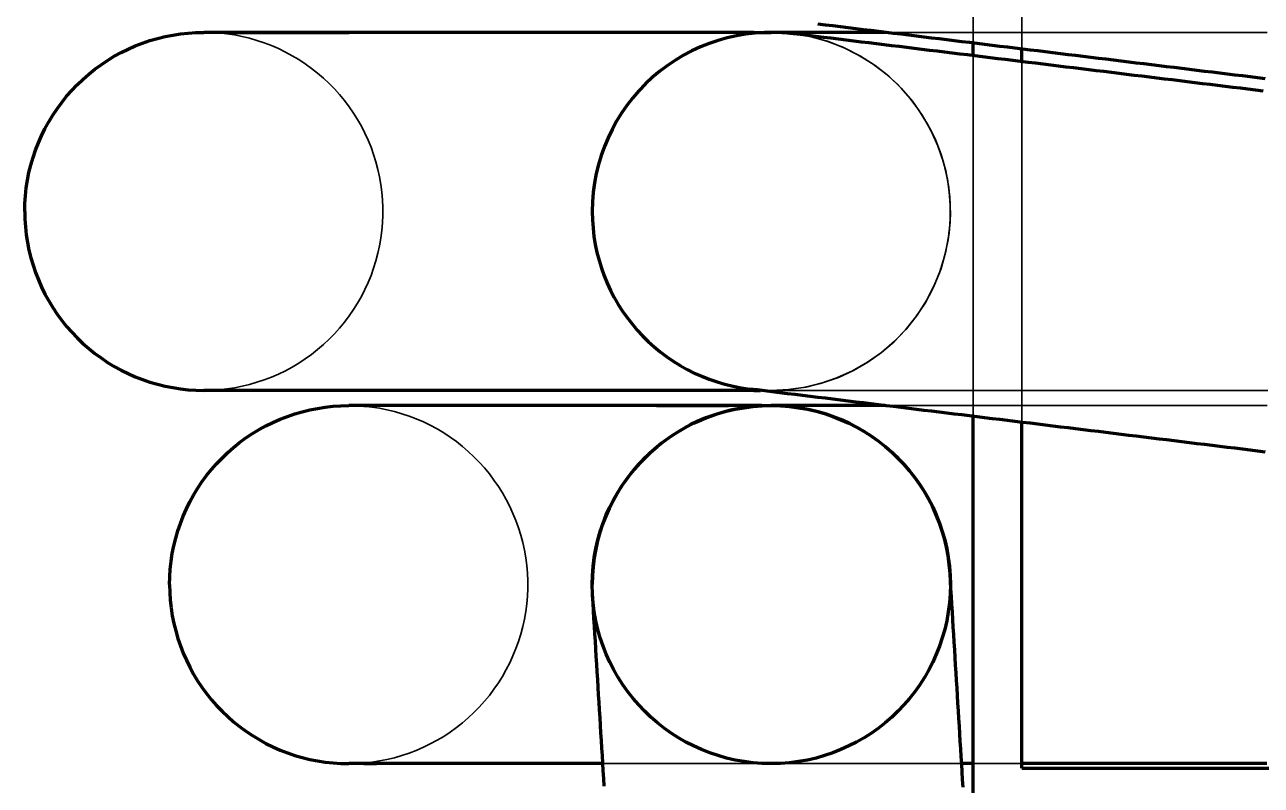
# Model space of a CAD drawing. Header units: millimetres. Extents: x 0 to 2382, y 0 to 420.
# Drawn here: x 148.08 to 156.19, y 159.8 to 164.79 of the extents above; entities that cross this region are included whole.
import ezdxf

# ---------------------------------------------------------------- set-up
doc = ezdxf.new("R2010")
doc.units = ezdxf.units.MM
doc.linetypes.add('IRAM-E-TRAZOS', pattern=[5, 4, -1])
doc.layers.add('01-VISIBLE', color=7, linetype='CONTINUOUS', lineweight=70)
doc.layers.add('02-OCULTA', color=4, linetype='IRAM-E-TRAZOS', lineweight=35)

msp = doc.modelspace()

# ---------------------------------------------------------------- linework, layer by layer
at = {"layer": '01-VISIBLE'}
for p, q in [((149.4253, 164.7375), (149.4138, 164.7375)), ((151.8126, 164.7375), (150.2053, 164.7375)), ((152.8614, 164.7375), (152.6568, 164.7375)), ((154.3, 164.5843), (154.3, 164.6669)), ((154.62, 164.5452), (154.62, 164.6278)), ((149.4253, 162.3875), (149.4138, 162.3875)), ((151.8126, 162.3875), (150.2053, 162.3875)), ((152.8614, 162.3875), (152.6568, 162.3875)), ((150.3837, 162.2875), (150.3015, 162.2875)), ((150.3015, 162.2875), (150.3837, 162.2875)), ((152.2225, 162.2875), (150.8545, 162.2875)), ((152.9127, 162.2875), (152.6933, 162.2875)), ((154.3, 159.5875), (154.3, 162.2169)), ((154.62, 159.9075), (154.62, 162.1778)), ((150.3837, 159.9375), (150.3015, 159.9375)), ((150.3015, 159.9375), (150.3837, 159.9375)), ((151.8699, 159.9375), (150.8545, 159.9375)), ((154.62, 159.9075), (171.38, 159.9075)), ((154.62, 159.9075), (171.38, 159.9075))]:
    msp.add_line(p, q, dxfattribs=at)
for points in [[(148.0763, 163.5625), (148.0774, 163.6138), (148.0807, 163.6649), (148.0863, 163.7159), (148.0941, 163.7665), (148.1041, 163.8168), (148.1163, 163.8666), (148.1306, 163.9158), (148.1471, 163.9644), (148.1657, 164.0122), (148.1864, 164.0591), (148.209, 164.1051), (148.2337, 164.15), (148.2603, 164.1938), (148.2888, 164.2365), (148.3191, 164.2778), (148.3512, 164.3178), (148.385, 164.3563), (148.4204, 164.3934), (148.4574, 164.4288), (148.496, 164.4626), (148.536, 164.4947), (148.5773, 164.525), (148.6199, 164.5535), (148.6638, 164.5801), (148.7087, 164.6047), (148.7547, 164.6274), (148.8016, 164.6481), (148.8494, 164.6666), (148.8979, 164.6831), (148.9472, 164.6975), (148.9969, 164.7096), (149.0472, 164.7196), (149.0979, 164.7274), (149.1489, 164.733), (149.2, 164.7364), (149.2513, 164.7375)], [(149.4138, 164.7375), (149.3867, 164.7375), (149.3596, 164.7375), (149.3325, 164.7375), (149.3054, 164.7375), (149.2784, 164.7375), (149.2513, 164.7375)], [(149.4138, 164.7375), (149.3867, 164.7375), (149.3596, 164.7375), (149.3325, 164.7375), (149.3054, 164.7375), (149.2784, 164.7375), (149.2513, 164.7375)], [(149.4144, 164.7375), (149.4671, 164.7375), (149.5198, 164.7375), (149.5725, 164.7375), (149.6253, 164.7375), (149.678, 164.7375), (149.7307, 164.7375), (149.7835, 164.7375), (149.8362, 164.7375), (149.8889, 164.7375), (149.9417, 164.7375), (149.9944, 164.7375), (150.0471, 164.7375), (150.0999, 164.7375), (150.1526, 164.7375), (150.2053, 164.7375)], [(150.2053, 164.7375), (150.1533, 164.7375), (150.1013, 164.7375), (150.0493, 164.7375), (149.9973, 164.7375), (149.9453, 164.7375), (149.8933, 164.7375), (149.8413, 164.7375), (149.7893, 164.7375), (149.7373, 164.7375), (149.6853, 164.7375), (149.6333, 164.7375), (149.5813, 164.7375), (149.5293, 164.7375), (149.4773, 164.7375), (149.4253, 164.7375)], [(152.6568, 164.7375), (152.604, 164.7375), (152.5513, 164.7375), (152.4985, 164.7375), (152.4457, 164.7375), (152.393, 164.7375), (152.3402, 164.7375), (152.2874, 164.7375), (152.2347, 164.7375), (152.1819, 164.7375), (152.1291, 164.7375), (152.0764, 164.7375), (152.0236, 164.7375), (151.9709, 164.7375), (151.9181, 164.7375), (151.8653, 164.7375), (151.8126, 164.7375)], [(152.8614, 164.7375), (152.8803, 164.7375), (152.8992, 164.7375), (152.9182, 164.7375), (152.9371, 164.7375), (152.9561, 164.7375), (152.975, 164.7375)], [(153.7218, 164.7375), (153.6685, 164.7375), (153.6152, 164.7375), (153.5618, 164.7375), (153.5085, 164.7375), (153.4551, 164.7375), (153.4018, 164.7375), (153.3484, 164.7375), (153.2951, 164.7375), (153.2417, 164.7375), (153.1884, 164.7375), (153.135, 164.7375), (153.0817, 164.7375), (153.0283, 164.7375), (152.975, 164.7375)], [(156.2023, 164.3519), (156.1526, 164.358), (156.1028, 164.364), (156.0531, 164.3701), (156.0033, 164.3762), (155.9535, 164.3823), (155.9038, 164.3884), (155.854, 164.3944), (155.8043, 164.4005), (155.7545, 164.4066), (155.7048, 164.4127), (155.655, 164.4188), (155.6053, 164.4248), (155.5555, 164.4309), (155.5058, 164.437), (155.456, 164.4431), (155.4062, 164.4492), (155.3565, 164.4552), (155.3067, 164.4613), (155.257, 164.4674), (155.2072, 164.4735), (155.1575, 164.4796), (155.1077, 164.4856), (155.058, 164.4917), (155.0082, 164.4978), (154.9585, 164.5039), (154.9087, 164.51), (154.8589, 164.516), (154.8092, 164.5221), (154.7594, 164.5282), (154.7097, 164.5343), (154.6599, 164.5404), (154.6102, 164.5464), (154.5604, 164.5525), (154.5107, 164.5586), (154.4609, 164.5647), (154.4111, 164.5708), (154.3614, 164.5768), (154.3116, 164.5829), (154.2619, 164.589), (154.2121, 164.5951), (154.1624, 164.6011), (154.1126, 164.6072), (154.0629, 164.6133), (154.0131, 164.6194), (153.9634, 164.6255), (153.9136, 164.6315), (153.8638, 164.6376), (153.8141, 164.6437), (153.7643, 164.6498), (153.7146, 164.6559), (153.6648, 164.6619), (153.6151, 164.668), (153.5653, 164.6741), (153.5156, 164.6802), (153.4658, 164.6863), (153.416, 164.6923), (153.3663, 164.6984), (153.3165, 164.7045), (153.2668, 164.7106), (153.217, 164.7167), (153.1673, 164.7227), (153.1175, 164.7288)], [(156.2158, 164.4328), (156.1661, 164.4388), (156.1163, 164.4449), (156.0666, 164.451), (156.0168, 164.4571), (155.967, 164.4631), (155.9173, 164.4692), (155.8675, 164.4753), (155.8178, 164.4814), (155.768, 164.4875), (155.7183, 164.4935), (155.6685, 164.4996), (155.6188, 164.5057), (155.569, 164.5118), (155.5192, 164.5179), (155.4695, 164.5239), (155.4197, 164.53), (155.37, 164.5361), (155.3202, 164.5422), (155.2705, 164.5483), (155.2207, 164.5543), (155.171, 164.5604), (155.1212, 164.5665), (155.0715, 164.5726), (155.0217, 164.5787), (154.9719, 164.5847), (154.9222, 164.5908), (154.8724, 164.5969), (154.8227, 164.603), (154.7729, 164.6091), (154.7232, 164.6151), (154.6734, 164.6212), (154.6237, 164.6273), (154.5739, 164.6334), (154.5241, 164.6395), (154.4744, 164.6455), (154.4246, 164.6516), (154.3749, 164.6577), (154.3251, 164.6638), (154.2754, 164.6699), (154.2256, 164.6759), (154.1759, 164.682), (154.1261, 164.6881), (154.0764, 164.6942), (154.0266, 164.7003), (153.9768, 164.7063), (153.9271, 164.7124), (153.8773, 164.7185), (153.8276, 164.7246), (153.7778, 164.7307), (153.7281, 164.7367), (153.6783, 164.7428), (153.6286, 164.7489), (153.5788, 164.755), (153.5291, 164.7611), (153.4793, 164.7671), (153.4295, 164.7732), (153.3798, 164.7793), (153.33, 164.7854), (153.2803, 164.7915)], [(148.0763, 163.5625), (148.0774, 163.5112), (148.0807, 163.4601), (148.0863, 163.4091), (148.0941, 163.3585), (148.1041, 163.3082), (148.1163, 163.2584), (148.1306, 163.2092), (148.1471, 163.1606), (148.1657, 163.1128), (148.1864, 163.0659), (148.209, 163.0199), (148.2337, 162.975), (148.2603, 162.9312), (148.2888, 162.8885), (148.3191, 162.8472), (148.3512, 162.8072), (148.385, 162.7687), (148.4204, 162.7316), (148.4574, 162.6962), (148.496, 162.6624), (148.536, 162.6303), (148.5773, 162.6), (148.6199, 162.5715), (148.6638, 162.5449), (148.7087, 162.5203), (148.7547, 162.4976), (148.8016, 162.4769), (148.8494, 162.4584), (148.8979, 162.4419), (148.9472, 162.4275), (148.9969, 162.4154), (149.0472, 162.4054), (149.0979, 162.3976), (149.1489, 162.392), (149.2, 162.3886), (149.2513, 162.3875)], [(149.4138, 162.3875), (149.3867, 162.3875), (149.3596, 162.3875), (149.3325, 162.3875), (149.3054, 162.3875), (149.2784, 162.3875), (149.2513, 162.3875)], [(149.4138, 162.3875), (149.3867, 162.3875), (149.3596, 162.3875), (149.3325, 162.3875), (149.3054, 162.3875), (149.2784, 162.3875), (149.2513, 162.3875)], [(150.2053, 162.3875), (150.1533, 162.3875), (150.1013, 162.3875), (150.0493, 162.3875), (149.9973, 162.3875), (149.9453, 162.3875), (149.8933, 162.3875), (149.8413, 162.3875), (149.7893, 162.3875), (149.7373, 162.3875), (149.6853, 162.3875), (149.6333, 162.3875), (149.5813, 162.3875), (149.5293, 162.3875), (149.4773, 162.3875), (149.4253, 162.3875)], [(152.6568, 162.3875), (152.604, 162.3875), (152.5513, 162.3875), (152.4985, 162.3875), (152.4457, 162.3875), (152.393, 162.3875), (152.3402, 162.3875), (152.2874, 162.3875), (152.2347, 162.3875), (152.1819, 162.3875), (152.1291, 162.3875), (152.0764, 162.3875), (152.0236, 162.3875), (151.9709, 162.3875), (151.9181, 162.3875), (151.8653, 162.3875), (151.8126, 162.3875)], [(156.2158, 161.9828), (156.1661, 161.9888), (156.1163, 161.9949), (156.0666, 162.001), (156.0168, 162.0071), (155.967, 162.0131), (155.9173, 162.0192), (155.8675, 162.0253), (155.8178, 162.0314), (155.768, 162.0375), (155.7183, 162.0435), (155.6685, 162.0496), (155.6188, 162.0557), (155.569, 162.0618), (155.5192, 162.0679), (155.4695, 162.0739), (155.4197, 162.08), (155.37, 162.0861), (155.3202, 162.0922), (155.2705, 162.0983), (155.2207, 162.1043), (155.171, 162.1104), (155.1212, 162.1165), (155.0715, 162.1226), (155.0217, 162.1287), (154.9719, 162.1347), (154.9222, 162.1408), (154.8724, 162.1469), (154.8227, 162.153), (154.7729, 162.1591), (154.7232, 162.1651), (154.6734, 162.1712), (154.6237, 162.1773), (154.5739, 162.1834), (154.5241, 162.1895), (154.4744, 162.1955), (154.4246, 162.2016), (154.3749, 162.2077), (154.3251, 162.2138), (154.2754, 162.2199), (154.2256, 162.2259), (154.1759, 162.232), (154.1261, 162.2381), (154.0764, 162.2442), (154.0266, 162.2503), (153.9768, 162.2563), (153.9271, 162.2624), (153.8773, 162.2685), (153.8276, 162.2746), (153.7778, 162.2807), (153.7281, 162.2867), (153.6783, 162.2928), (153.6286, 162.2989), (153.5788, 162.305), (153.5291, 162.3111), (153.4793, 162.3171), (153.4295, 162.3232), (153.3798, 162.3293), (153.33, 162.3354), (153.2803, 162.3415), (153.2305, 162.3475), (153.1808, 162.3536), (153.131, 162.3597), (153.0813, 162.3658), (153.0315, 162.3719), (152.9817, 162.3779), (152.932, 162.384), (152.8822, 162.3901), (152.8325, 162.3962)], [(152.8614, 162.3875), (152.8684, 162.3875), (152.8754, 162.3875), (152.8824, 162.3875), (152.8894, 162.3875), (152.8965, 162.3875), (152.9035, 162.3875)], [(149.0269, 161.1125), (149.028, 161.1638), (149.0313, 161.2149), (149.0369, 161.2659), (149.0447, 161.3165), (149.0547, 161.3668), (149.0669, 161.4166), (149.0813, 161.4658), (149.0977, 161.5144), (149.1163, 161.5622), (149.137, 161.6091), (149.1596, 161.6551), (149.1843, 161.7), (149.2109, 161.7438), (149.2394, 161.7865), (149.2697, 161.8278), (149.3018, 161.8678), (149.3356, 161.9063), (149.371, 161.9434), (149.4081, 161.9788), (149.4466, 162.0126), (149.4866, 162.0447), (149.5279, 162.075), (149.5706, 162.1035), (149.6144, 162.1301), (149.6593, 162.1547), (149.7053, 162.1774), (149.7522, 162.1981), (149.8, 162.2166), (149.8486, 162.2331), (149.8978, 162.2475), (149.9476, 162.2596), (149.9978, 162.2696), (150.0485, 162.2774), (150.0995, 162.283), (150.1506, 162.2864), (150.2019, 162.2875)], [(150.3015, 162.2875), (150.2849, 162.2875), (150.2683, 162.2875), (150.2517, 162.2875), (150.2351, 162.2875), (150.2185, 162.2875), (150.2019, 162.2875)], [(150.3015, 162.2875), (150.2849, 162.2875), (150.2683, 162.2875), (150.2517, 162.2875), (150.2351, 162.2875), (150.2185, 162.2875), (150.2019, 162.2875)], [(150.8545, 162.2875), (150.8022, 162.2875), (150.7499, 162.2875), (150.6976, 162.2875), (150.6452, 162.2875), (150.5929, 162.2875), (150.5406, 162.2875), (150.4883, 162.2875), (150.436, 162.2875), (150.3837, 162.2875)], [(152.6933, 162.2875), (152.641, 162.2875), (152.5887, 162.2875), (152.5364, 162.2875), (152.4841, 162.2875), (152.4318, 162.2875), (152.3794, 162.2875), (152.3271, 162.2875), (152.2748, 162.2875), (152.2225, 162.2875)], [(152.2225, 162.2875), (152.2748, 162.2875), (152.3271, 162.2875), (152.3794, 162.2875), (152.4318, 162.2875), (152.4841, 162.2875), (152.5364, 162.2875), (152.5887, 162.2875), (152.641, 162.2875), (152.6933, 162.2875)], [(152.9127, 162.2875), (152.9231, 162.2875), (152.9335, 162.2875), (152.9439, 162.2875), (152.9542, 162.2875), (152.9646, 162.2875), (152.975, 162.2875)], [(153.7218, 162.2875), (153.6685, 162.2875), (153.6152, 162.2875), (153.5618, 162.2875), (153.5085, 162.2875), (153.4551, 162.2875), (153.4018, 162.2875), (153.3484, 162.2875), (153.2951, 162.2875), (153.2417, 162.2875), (153.1884, 162.2875), (153.135, 162.2875), (153.0817, 162.2875), (153.0283, 162.2875), (152.975, 162.2875)], [(154.2337, 159.7838), (154.2306, 159.8338), (154.2276, 159.8838), (154.2245, 159.9338), (154.2214, 159.9839), (154.2184, 160.0339), (154.2153, 160.0839), (154.2122, 160.1339), (154.2092, 160.184), (154.2061, 160.234), (154.203, 160.284), (154.2, 160.334), (154.1969, 160.384), (154.1938, 160.4341), (154.1908, 160.4841), (154.1877, 160.5341), (154.1846, 160.5841), (154.1815, 160.6342), (154.1785, 160.6842), (154.1754, 160.7342), (154.1723, 160.7842), (154.1693, 160.8343), (154.1662, 160.8843), (154.1631, 160.9343), (154.1601, 160.9843), (154.157, 161.0344), (154.1539, 161.0844), (154.1509, 161.1344), (154.1478, 161.1844)], [(149.0269, 161.1125), (149.028, 161.0612), (149.0313, 161.0101), (149.0369, 160.9591), (149.0447, 160.9085), (149.0547, 160.8582), (149.0669, 160.8084), (149.0813, 160.7592), (149.0977, 160.7106), (149.1163, 160.6628), (149.137, 160.6159), (149.1596, 160.5699), (149.1843, 160.525), (149.2109, 160.4812), (149.2394, 160.4385), (149.2697, 160.3972), (149.3018, 160.3572), (149.3356, 160.3187), (149.371, 160.2816), (149.4081, 160.2462), (149.4466, 160.2124), (149.4866, 160.1803), (149.5279, 160.15), (149.5706, 160.1215), (149.6144, 160.0949), (149.6593, 160.0703), (149.7053, 160.0476), (149.7522, 160.0269), (149.8, 160.0084), (149.8486, 159.9919), (149.8978, 159.9775), (149.9476, 159.9654), (149.9978, 159.9554), (150.0485, 159.9476), (150.0995, 159.942), (150.1506, 159.9386), (150.2019, 159.9375)], [(151.8789, 159.7899), (151.8758, 159.84), (151.8728, 159.89), (151.8697, 159.94), (151.8666, 159.99), (151.8636, 160.0401), (151.8605, 160.0901), (151.8574, 160.1401), (151.8544, 160.1901), (151.8513, 160.2402), (151.8482, 160.2902), (151.8452, 160.3402), (151.8421, 160.3902), (151.839, 160.4403), (151.836, 160.4903), (151.8329, 160.5403), (151.8298, 160.5903), (151.8268, 160.6404), (151.8237, 160.6904), (151.8206, 160.7404), (151.8175, 160.7904), (151.8145, 160.8405), (151.8114, 160.8905), (151.8083, 160.9405), (151.8053, 160.9905), (151.8022, 161.0406)], [(150.3015, 159.9375), (150.2849, 159.9375), (150.2683, 159.9375), (150.2517, 159.9375), (150.2351, 159.9375), (150.2185, 159.9375), (150.2019, 159.9375)], [(150.3015, 159.9375), (150.2849, 159.9375), (150.2683, 159.9375), (150.2517, 159.9375), (150.2351, 159.9375), (150.2185, 159.9375), (150.2019, 159.9375)], [(150.8545, 159.9375), (150.8022, 159.9375), (150.7499, 159.9375), (150.6976, 159.9375), (150.6452, 159.9375), (150.5929, 159.9375), (150.5406, 159.9375), (150.4883, 159.9375), (150.436, 159.9375), (150.3837, 159.9375)], [(154.3, 159.9375), (154.2874, 159.9375), (154.2748, 159.9375), (154.2621, 159.9375), (154.2495, 159.9375), (154.2369, 159.9375), (154.2243, 159.9375)], [(156.2258, 159.9375), (156.1756, 159.9375), (156.1255, 159.9375), (156.0753, 159.9375), (156.0251, 159.9375), (155.9749, 159.9375), (155.9247, 159.9375), (155.8745, 159.9375), (155.8244, 159.9375), (155.7742, 159.9375), (155.724, 159.9375), (155.6738, 159.9375), (155.6236, 159.9375), (155.5735, 159.9375), (155.5233, 159.9375), (155.4731, 159.9375), (155.4229, 159.9375), (155.3727, 159.9375), (155.3225, 159.9375), (155.2724, 159.9375), (155.2222, 159.9375), (155.172, 159.9375), (155.1218, 159.9375), (155.0716, 159.9375), (155.0215, 159.9375), (154.9713, 159.9375), (154.9211, 159.9375), (154.8709, 159.9375), (154.8207, 159.9375), (154.7705, 159.9375), (154.7204, 159.9375), (154.6702, 159.9375), (154.62, 159.9375)]]:
    msp.add_lwpolyline(points, dxfattribs=at)
msp.add_circle((152.975, 161.1125), 1.175, dxfattribs=at)
for centre, start, end in [((152.975, 163.5625), 83.03331, -180), ((152.975, 163.5625), 83.03331, 90), ((152.975, 163.5625), 83.03331, 90), ((152.975, 163.5625), 83.03331, 90), ((152.975, 163.5625), 83.03115, 83.03331), ((152.975, 163.5625), -180, -96.96669), ((152.975, 163.5625), 180, -96.96668), ((152.975, 161.1125), 3.51018, 180)]:
    msp.add_arc(centre, 1.175, start, end, dxfattribs=at)
at = {"layer": '02-OCULTA'}
for p, q in [((154.62, 170.0075), (154.62, 159.9075)), ((154.62, 159.9075), (154.62, 170.0075)), ((154.62, 170.0075), (154.62, 159.9075)), ((154.3, 169.6875), (154.3, 159.5875)), ((154.3, 169.6875), (154.3, 159.5875)), ((154.3, 159.5875), (154.3, 169.6875)), ((154.3, 164.6669), (154.3, 167.0343)), ((154.62, 164.6278), (154.62, 166.9952)), ((149.4138, 164.7375), (149.4144, 164.7375)), ((150.2312, 164.7375), (151.8126, 164.7375)), ((152.6568, 164.7375), (152.8614, 164.7375)), ((154.3, 162.2169), (154.3, 164.5843)), ((154.62, 162.1778), (154.62, 164.5452)), ((149.4138, 162.3875), (149.4144, 162.3875)), ((150.2312, 162.3875), (151.8126, 162.3875)), ((152.6568, 162.3875), (152.8614, 162.3875)), ((150.8545, 162.2875), (152.2225, 162.2875)), ((152.6933, 162.2875), (152.9127, 162.2875)), ((150.8545, 159.9375), (152.2225, 159.9375)), ((152.2225, 159.9375), (151.8699, 159.9375)), ((152.9127, 159.9375), (152.6933, 159.9375)), ((152.6933, 159.9375), (152.9127, 159.9375)), ((154.62, 159.9075), (171.38, 159.9075)), ((154.62, 159.9075), (171.38, 159.9075))]:
    msp.add_line(p, q, dxfattribs=at)
for points in [[(149.2513, 164.7375), (149.3018, 164.7364), (149.3523, 164.7332), (149.4025, 164.7277), (149.4525, 164.7201), (149.5022, 164.7104), (149.5513, 164.6985), (149.5999, 164.6846), (149.6479, 164.6685), (149.6951, 164.6505), (149.7415, 164.6304), (149.787, 164.6083), (149.8315, 164.5843), (149.8749, 164.5584), (149.9171, 164.5306), (149.9582, 164.5011), (149.9979, 164.4698), (150.0362, 164.4368), (150.0731, 164.4022), (150.1085, 164.3661), (150.1423, 164.3285), (150.1744, 164.2894), (150.2048, 164.2491), (150.2335, 164.2074), (150.2603, 164.1645), (150.2853, 164.1206), (150.3083, 164.0756), (150.3294, 164.0296), (150.3485, 163.9828), (150.3656, 163.9352), (150.3806, 163.8869), (150.3935, 163.838), (150.4043, 163.7886), (150.413, 163.7388), (150.4195, 163.6887), (150.4238, 163.6383), (150.426, 163.5878), (150.426, 163.5372), (150.4238, 163.4867), (150.4195, 163.4363), (150.413, 163.3862), (150.4043, 163.3364), (150.3935, 163.287), (150.3806, 163.2381), (150.3656, 163.1898), (150.3485, 163.1422), (150.3294, 163.0954), (150.3083, 163.0494), (150.2853, 163.0044), (150.2603, 162.9605), (150.2335, 162.9176), (150.2048, 162.8759), (150.1744, 162.8356), (150.1423, 162.7965), (150.1085, 162.7589), (150.0731, 162.7228), (150.0362, 162.6882), (149.9979, 162.6552), (149.9582, 162.6239), (149.9171, 162.5944), (149.8749, 162.5666), (149.8315, 162.5407), (149.787, 162.5167), (149.7415, 162.4946), (149.6951, 162.4745), (149.6479, 162.4565), (149.5999, 162.4404), (149.5513, 162.4265), (149.5022, 162.4146), (149.4525, 162.4049), (149.4025, 162.3973), (149.3523, 162.3918), (149.3018, 162.3886), (149.2513, 162.3875)], [(150.2053, 164.7375), (150.2096, 164.7375), (150.2139, 164.7375), (150.2182, 164.7375), (150.2226, 164.7375), (150.2269, 164.7375), (150.2312, 164.7375)], [(151.8126, 164.7375), (151.8653, 164.7375), (151.9181, 164.7375), (151.9709, 164.7375), (152.0236, 164.7375), (152.0764, 164.7375), (152.1291, 164.7375), (152.1819, 164.7375), (152.2347, 164.7375), (152.2874, 164.7375), (152.3402, 164.7375), (152.393, 164.7375), (152.4457, 164.7375), (152.4985, 164.7375), (152.5513, 164.7375), (152.604, 164.7375), (152.6568, 164.7375)], [(152.8614, 164.7375), (152.8803, 164.7375), (152.8992, 164.7375), (152.9182, 164.7375), (152.9371, 164.7375), (152.9561, 164.7375), (152.975, 164.7375)], [(156.2295, 164.7375), (156.1793, 164.7375), (156.1292, 164.7375), (156.079, 164.7375), (156.0289, 164.7375), (155.9787, 164.7375), (155.9286, 164.7375), (155.8784, 164.7375), (155.8283, 164.7375), (155.7781, 164.7375), (155.728, 164.7375), (155.6778, 164.7375), (155.6277, 164.7375), (155.5775, 164.7375), (155.5274, 164.7375), (155.4772, 164.7375), (155.427, 164.7375), (155.3769, 164.7375), (155.3267, 164.7375), (155.2766, 164.7375), (155.2264, 164.7375), (155.1763, 164.7375), (155.1261, 164.7375), (155.076, 164.7375), (155.0258, 164.7375), (154.9757, 164.7375), (154.9255, 164.7375), (154.8754, 164.7375), (154.8252, 164.7375), (154.7751, 164.7375), (154.7249, 164.7375), (154.6748, 164.7375), (154.6246, 164.7375), (154.5744, 164.7375), (154.5243, 164.7375), (154.4741, 164.7375), (154.424, 164.7375), (154.3738, 164.7375), (154.3237, 164.7375), (154.2735, 164.7375), (154.2234, 164.7375), (154.1732, 164.7375), (154.1231, 164.7375), (154.0729, 164.7375), (154.0228, 164.7375), (153.9726, 164.7375), (153.9225, 164.7375), (153.8723, 164.7375), (153.8222, 164.7375), (153.772, 164.7375), (153.7218, 164.7375)], [(149.4144, 162.3875), (149.4654, 162.3875), (149.5165, 162.3875), (149.5675, 162.3875), (149.6186, 162.3875), (149.6696, 162.3875), (149.7207, 162.3875), (149.7717, 162.3875), (149.8228, 162.3875), (149.8738, 162.3875), (149.9249, 162.3875), (149.9759, 162.3875), (150.027, 162.3875), (150.078, 162.3875), (150.1291, 162.3875), (150.1801, 162.3875), (150.2312, 162.3875)], [(151.8126, 162.3875), (151.8653, 162.3875), (151.9181, 162.3875), (151.9709, 162.3875), (152.0236, 162.3875), (152.0764, 162.3875), (152.1291, 162.3875), (152.1819, 162.3875), (152.2347, 162.3875), (152.2874, 162.3875), (152.3402, 162.3875), (152.393, 162.3875), (152.4457, 162.3875), (152.4985, 162.3875), (152.5513, 162.3875), (152.604, 162.3875), (152.6568, 162.3875)], [(152.8614, 162.3875), (152.8803, 162.3875), (152.8992, 162.3875), (152.9182, 162.3875), (152.9371, 162.3875), (152.9561, 162.3875), (152.975, 162.3875)], [(152.9035, 162.3875), (152.9154, 162.3875), (152.9273, 162.3875), (152.9392, 162.3875), (152.9512, 162.3875), (152.9631, 162.3875), (152.975, 162.3875)], [(156.2331, 162.3875), (156.183, 162.3875), (156.1329, 162.3875), (156.0828, 162.3875), (156.0326, 162.3875), (155.9825, 162.3875), (155.9324, 162.3875), (155.8823, 162.3875), (155.8321, 162.3875), (155.782, 162.3875), (155.7319, 162.3875), (155.6818, 162.3875), (155.6316, 162.3875), (155.5815, 162.3875), (155.5314, 162.3875), (155.4813, 162.3875), (155.4311, 162.3875), (155.381, 162.3875), (155.3309, 162.3875), (155.2808, 162.3875), (155.2306, 162.3875), (155.1805, 162.3875), (155.1304, 162.3875), (155.0803, 162.3875), (155.0301, 162.3875), (154.98, 162.3875), (154.9299, 162.3875), (154.8798, 162.3875), (154.8296, 162.3875), (154.7795, 162.3875), (154.7294, 162.3875), (154.6793, 162.3875), (154.6291, 162.3875), (154.579, 162.3875), (154.5289, 162.3875), (154.4788, 162.3875), (154.4286, 162.3875), (154.3785, 162.3875), (154.3284, 162.3875), (154.2783, 162.3875), (154.2281, 162.3875), (154.178, 162.3875), (154.1279, 162.3875), (154.0778, 162.3875), (154.0276, 162.3875), (153.9775, 162.3875), (153.9274, 162.3875), (153.8773, 162.3875), (153.8271, 162.3875), (153.777, 162.3875), (153.7269, 162.3875), (153.6768, 162.3875), (153.6266, 162.3875), (153.5765, 162.3875), (153.5264, 162.3875), (153.4763, 162.3875), (153.4261, 162.3875), (153.376, 162.3875), (153.3259, 162.3875), (153.2758, 162.3875), (153.2256, 162.3875), (153.1755, 162.3875), (153.1254, 162.3875), (153.0753, 162.3875), (153.0251, 162.3875), (152.975, 162.3875)], [(150.2019, 162.2875), (150.2524, 162.2864), (150.3029, 162.2832), (150.3532, 162.2777), (150.4032, 162.2701), (150.4528, 162.2604), (150.5019, 162.2485), (150.5505, 162.2346), (150.5985, 162.2185), (150.6457, 162.2005), (150.6921, 162.1804), (150.7376, 162.1583), (150.7821, 162.1343), (150.8255, 162.1084), (150.8678, 162.0806), (150.9088, 162.0511), (150.9485, 162.0198), (150.9869, 161.9868), (151.0237, 161.9522), (151.0591, 161.9161), (151.0929, 161.8785), (151.125, 161.8394), (151.1554, 161.7991), (151.1841, 161.7574), (151.2109, 161.7145), (151.2359, 161.6706), (151.2589, 161.6256), (151.28, 161.5796), (151.2991, 161.5328), (151.3162, 161.4852), (151.3312, 161.4369), (151.3441, 161.388), (151.3549, 161.3386), (151.3636, 161.2888), (151.3701, 161.2387), (151.3744, 161.1883), (151.3766, 161.1378), (151.3766, 161.0872), (151.3744, 161.0367), (151.3701, 160.9863), (151.3636, 160.9362), (151.3549, 160.8864), (151.3441, 160.837), (151.3312, 160.7881), (151.3162, 160.7398), (151.2991, 160.6922), (151.28, 160.6454), (151.2589, 160.5994), (151.2359, 160.5544), (151.2109, 160.5105), (151.1841, 160.4676), (151.1554, 160.4259), (151.125, 160.3856), (151.0929, 160.3465), (151.0591, 160.3089), (151.0237, 160.2728), (150.9869, 160.2382), (150.9485, 160.2052), (150.9088, 160.1739), (150.8678, 160.1444), (150.8255, 160.1166), (150.7821, 160.0907), (150.7376, 160.0667), (150.6921, 160.0446), (150.6457, 160.0245), (150.5985, 160.0065), (150.5505, 159.9904), (150.5019, 159.9765), (150.4528, 159.9646), (150.4032, 159.9549), (150.3532, 159.9473), (150.3029, 159.9418), (150.2524, 159.9386), (150.2019, 159.9375)], [(150.3837, 162.2875), (150.436, 162.2875), (150.4883, 162.2875), (150.5406, 162.2875), (150.5929, 162.2875), (150.6452, 162.2875), (150.6976, 162.2875), (150.7499, 162.2875), (150.8022, 162.2875), (150.8545, 162.2875)], [(152.9127, 162.2875), (152.9231, 162.2875), (152.9335, 162.2875), (152.9439, 162.2875), (152.9542, 162.2875), (152.9646, 162.2875), (152.975, 162.2875)], [(156.2295, 162.2875), (156.1793, 162.2875), (156.1292, 162.2875), (156.079, 162.2875), (156.0289, 162.2875), (155.9787, 162.2875), (155.9286, 162.2875), (155.8784, 162.2875), (155.8283, 162.2875), (155.7781, 162.2875), (155.728, 162.2875), (155.6778, 162.2875), (155.6277, 162.2875), (155.5775, 162.2875), (155.5274, 162.2875), (155.4772, 162.2875), (155.427, 162.2875), (155.3769, 162.2875), (155.3267, 162.2875), (155.2766, 162.2875), (155.2264, 162.2875), (155.1763, 162.2875), (155.1261, 162.2875), (155.076, 162.2875), (155.0258, 162.2875), (154.9757, 162.2875), (154.9255, 162.2875), (154.8754, 162.2875), (154.8252, 162.2875), (154.7751, 162.2875), (154.7249, 162.2875), (154.6748, 162.2875), (154.6246, 162.2875), (154.5744, 162.2875), (154.5243, 162.2875), (154.4741, 162.2875), (154.424, 162.2875), (154.3738, 162.2875), (154.3237, 162.2875), (154.2735, 162.2875), (154.2234, 162.2875), (154.1732, 162.2875), (154.1231, 162.2875), (154.0729, 162.2875), (154.0228, 162.2875), (153.9726, 162.2875), (153.9225, 162.2875), (153.8723, 162.2875), (153.8222, 162.2875), (153.772, 162.2875), (153.7218, 162.2875)], [(150.3837, 159.9375), (150.436, 159.9375), (150.4883, 159.9375), (150.5406, 159.9375), (150.5929, 159.9375), (150.6452, 159.9375), (150.6976, 159.9375), (150.7499, 159.9375), (150.8022, 159.9375), (150.8545, 159.9375)], [(152.6933, 159.9375), (152.641, 159.9375), (152.5887, 159.9375), (152.5364, 159.9375), (152.4841, 159.9375), (152.4318, 159.9375), (152.3794, 159.9375), (152.3271, 159.9375), (152.2748, 159.9375), (152.2225, 159.9375)], [(152.2225, 159.9375), (152.2748, 159.9375), (152.3271, 159.9375), (152.3794, 159.9375), (152.4318, 159.9375), (152.4841, 159.9375), (152.5364, 159.9375), (152.5887, 159.9375), (152.641, 159.9375), (152.6933, 159.9375)], [(152.9127, 159.9375), (152.9231, 159.9375), (152.9335, 159.9375), (152.9439, 159.9375), (152.9542, 159.9375), (152.9646, 159.9375), (152.975, 159.9375)], [(152.9127, 159.9375), (152.9231, 159.9375), (152.9335, 159.9375), (152.9439, 159.9375), (152.9542, 159.9375), (152.9646, 159.9375), (152.975, 159.9375)], [(154.2243, 159.9375), (154.1722, 159.9375), (154.1202, 159.9375), (154.0681, 159.9375), (154.0161, 159.9375), (153.964, 159.9375), (153.912, 159.9375), (153.8599, 159.9375), (153.8079, 159.9375), (153.7558, 159.9375), (153.7037, 159.9375), (153.6517, 159.9375), (153.5996, 159.9375), (153.5476, 159.9375), (153.4955, 159.9375), (153.4435, 159.9375), (153.3914, 159.9375), (153.3394, 159.9375), (153.2873, 159.9375), (153.2353, 159.9375), (153.1832, 159.9375), (153.1312, 159.9375), (153.0791, 159.9375), (153.0271, 159.9375), (152.975, 159.9375)], [(154.62, 159.9375), (154.5667, 159.9375), (154.5133, 159.9375), (154.46, 159.9375), (154.4067, 159.9375), (154.3533, 159.9375), (154.3, 159.9375)]]:
    msp.add_lwpolyline(points, dxfattribs=at)
msp.add_circle((152.975, 161.1125), 1.175, dxfattribs=at)
for centre, start, end in [((152.975, 163.5625), 90, 180), ((152.975, 163.5625), 90, 180), ((152.975, 163.5625), 90, 180), ((152.975, 163.5625), -96.96669, 83.03115), ((152.975, 163.5625), -90, 83.03331), ((152.975, 163.5625), -90, 83.03331), ((152.975, 163.5625), -90, 83.03331), ((152.975, 163.5625), 180, -90), ((152.975, 163.5625), 180, -90), ((152.975, 163.5625), -96.96668, -90), ((152.975, 161.1125), 90, 180), ((152.975, 161.1125), 90, 180), ((152.975, 161.1125), 90, 180), ((152.975, 161.1125), -90, 90), ((152.975, 161.1125), -90, 90), ((152.975, 161.1125), -90, 90), ((152.975, 161.1125), -176.48982, 3.51018), ((152.975, 161.1125), 180, -90), ((152.975, 161.1125), 180, -90), ((152.975, 161.1125), 180, -90)]:
    msp.add_arc(centre, 1.175, start, end, dxfattribs=at)

doc.saveas('drawing.dxf')
